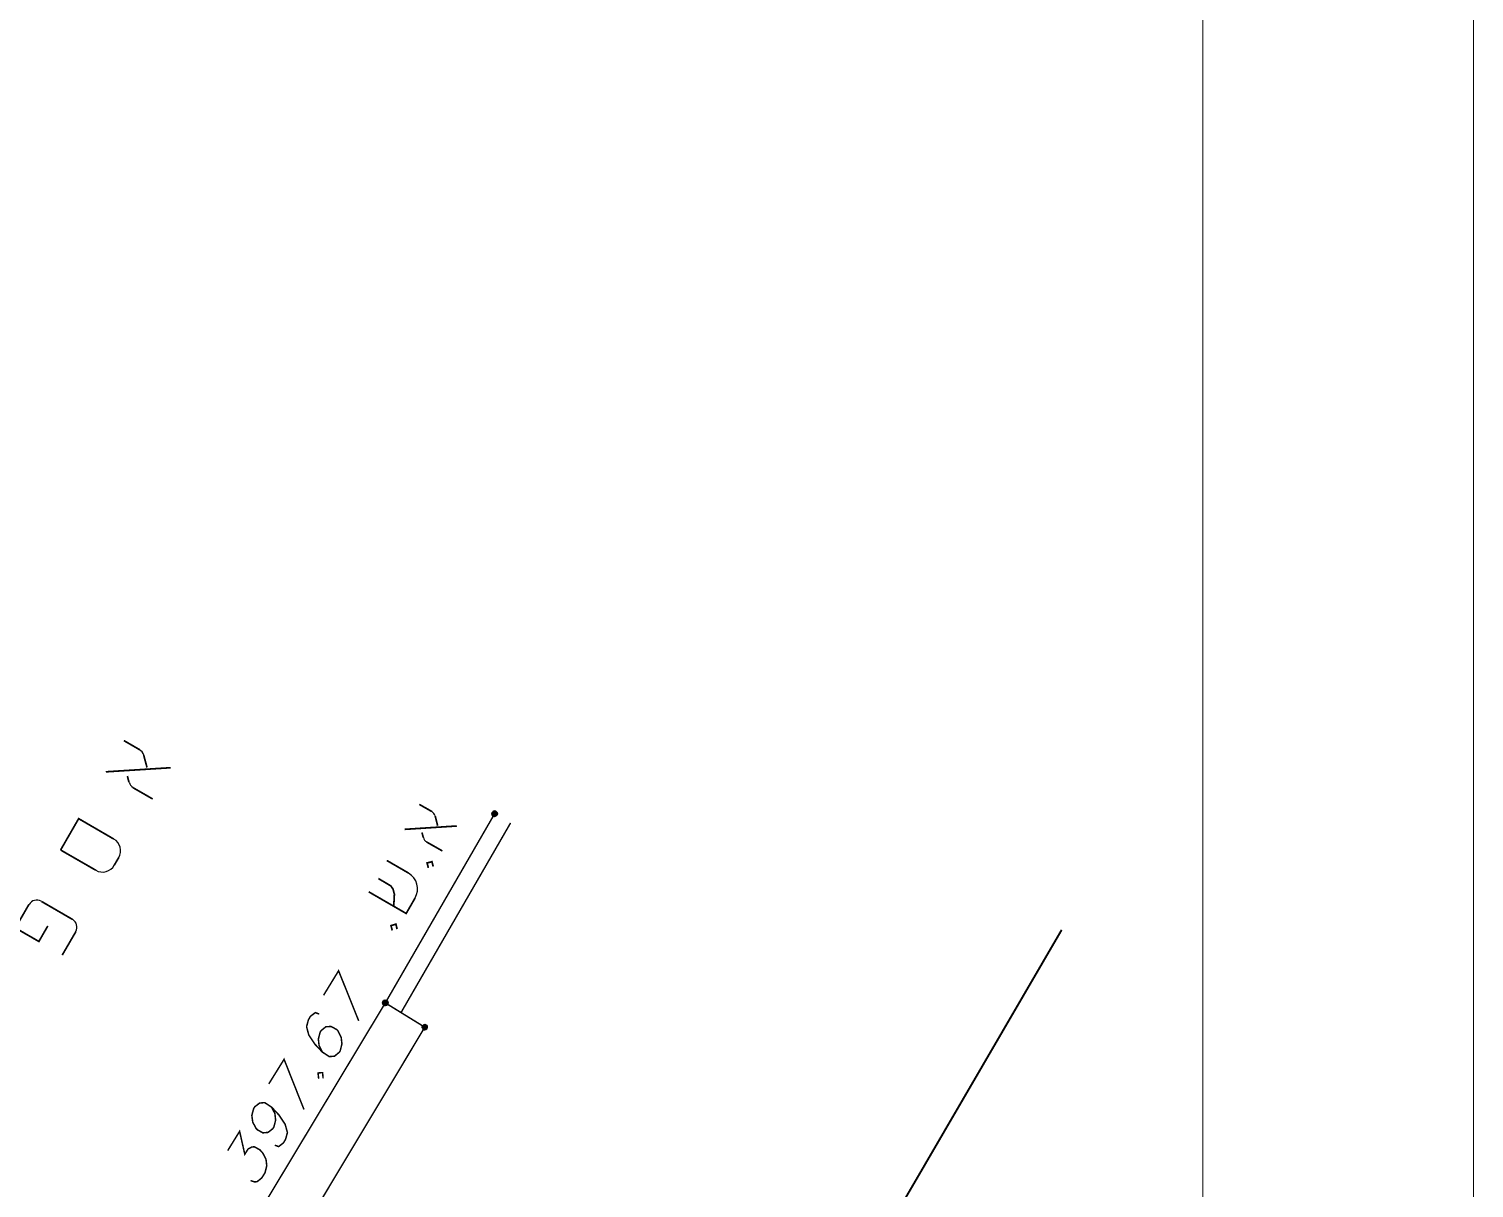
# Model space of a CAD drawing. Extents: x 489 to 720, y 1028 to 1176.
# Drawn here: x 645.61 to 658.97, y 1138.77 to 1149.49 of the extents above; entities that cross this region are included whole.
import ezdxf

# ---------------------------------------------------------------- set-up
doc = ezdxf.new("R2010")
doc.units = 0
doc.header["$MEASUREMENT"] = 0
for name, color, linetype in [('1202', 7, 'Continuous'), ('1501-EVEN-SOFA', 7, 'Continuous'), ('2410-EVEN-SOFA', 7, 'Continuous'), ('M1280', 7, 'Continuous'), ('M1602', 7, 'Continuous')]:
    doc.layers.add(name, color=color, linetype=linetype)

msp = doc.modelspace()

# ---------------------------------------------------------------- hatches: boundary and pattern name
at = {"layer": '1501-EVEN-SOFA', "linetype": 'Continuous', "ltscale": 0.045455}
for points in [[(649.899, 1142.254), (649.941, 1142.23), (649.892, 1142.246)], [(649.908, 1142.259), (649.94, 1142.24), (649.899, 1142.254)], [(649.94, 1142.24), (649.899, 1142.254), (649.941, 1142.23)], [(649.918, 1142.26), (649.935, 1142.249), (649.908, 1142.259)], [(649.935, 1142.249), (649.908, 1142.259), (649.94, 1142.24)], [(649.927, 1142.256), (649.918, 1142.26), (649.935, 1142.249)], [(649.892, 1142.246), (649.937, 1142.22), (649.888, 1142.237)], [(649.937, 1142.22), (649.888, 1142.237), (649.93, 1142.212)], [(649.888, 1142.237), (649.93, 1142.212), (649.888, 1142.227)], [(649.93, 1142.212), (649.888, 1142.227), (649.921, 1142.207)], [(649.888, 1142.227), (649.921, 1142.207), (649.893, 1142.216)], [(649.941, 1142.23), (649.892, 1142.246), (649.937, 1142.22)], [(649.921, 1142.207), (649.893, 1142.216), (649.911, 1142.207)], [(649.893, 1142.216), (649.911, 1142.207), (649.901, 1142.211)], [(648.882, 1140.498), (648.927, 1140.47), (648.878, 1140.488)], [(648.927, 1140.47), (648.878, 1140.488), (648.92, 1140.463)], [(648.878, 1140.488), (648.92, 1140.463), (648.878, 1140.478)], [(648.92, 1140.463), (648.878, 1140.478), (648.91, 1140.459)], [(648.878, 1140.478), (648.91, 1140.459), (648.883, 1140.469)], [(648.888, 1140.505), (648.93, 1140.48), (648.882, 1140.498)], [(648.93, 1140.48), (648.882, 1140.498), (648.927, 1140.47)], [(648.91, 1140.459), (648.883, 1140.469), (648.9, 1140.459)], [(648.883, 1140.469), (648.9, 1140.459), (648.891, 1140.462)], [(648.899, 1140.51), (648.929, 1140.49), (648.888, 1140.505)], [(648.929, 1140.49), (648.888, 1140.505), (648.93, 1140.48)], [(648.909, 1140.51), (648.926, 1140.499), (648.899, 1140.51)], [(648.926, 1140.499), (648.899, 1140.51), (648.929, 1140.49)], [(648.918, 1140.506), (648.909, 1140.51), (648.926, 1140.499)], [(649.244, 1140.263), (649.292, 1140.245), (649.247, 1140.272)], [(649.244, 1140.253), (649.285, 1140.238), (649.244, 1140.263)], [(649.285, 1140.238), (649.244, 1140.263), (649.292, 1140.245)], [(649.249, 1140.243), (649.276, 1140.234), (649.244, 1140.253)], [(649.276, 1140.234), (649.244, 1140.253), (649.285, 1140.238)], [(649.247, 1140.272), (649.295, 1140.255), (649.254, 1140.28)], [(649.292, 1140.245), (649.247, 1140.272), (649.295, 1140.255)], [(649.254, 1140.28), (649.295, 1140.265), (649.263, 1140.285)], [(649.295, 1140.255), (649.254, 1140.28), (649.295, 1140.265)], [(649.295, 1140.265), (649.263, 1140.285), (649.291, 1140.274)], [(649.263, 1140.285), (649.291, 1140.274), (649.274, 1140.285)], [(649.291, 1140.274), (649.274, 1140.285), (649.283, 1140.281)], [(649.257, 1140.236), (649.266, 1140.232), (649.249, 1140.243)], [(649.266, 1140.232), (649.249, 1140.243), (649.276, 1140.234)]]:
    msp.add_hatch(color=251, dxfattribs=at).paths.add_polyline_path(points, flags=0)

# ---------------------------------------------------------------- linework, layer by layer
at = {"color": 250, "linetype": 'Continuous', "ltscale": 0.045455}
for points, const_width in [([(646.632, 1142.826), (646.487, 1142.91)], 0.0158), ([(646.32, 1142.621), (646.92, 1142.659)], 0.0158), ([(646.701, 1142.661), (646.67, 1142.776)], 0.0158), ([(646.519, 1142.582), (646.534, 1142.526)], 0.0158), ([(646.572, 1142.474), (646.753, 1142.37)], 0.0158), ([(649.334, 1142.254), (649.218, 1142.32)], 0.0158), ([(646.394, 1141.999), (646.069, 1142.188), (645.902, 1141.898)], 0.0158), ([(649.084, 1142.089), (649.565, 1142.12)], 0.0158), ([(649.388, 1142.122), (649.365, 1142.213)], 0.0158), ([(649.243, 1142.059), (649.255, 1142.013)], 0.0158), ([(645.902, 1141.898), (646.227, 1141.711)], 0.0158), ([(649.286, 1141.972), (649.432, 1141.889)], 0.0158), ([(646.397, 1141.756), (646.44, 1141.829)], 0.0158), ([(649.12, 1141.684), (648.918, 1141.801)], 0.0158), ([(649.302, 1141.732), (649.29, 1141.778), (649.335, 1141.79), (649.347, 1141.745)], 0.0158), ([(648.982, 1141.378), (648.988, 1141.489), (648.976, 1141.535), (648.955, 1141.566), (648.84, 1141.634)], 0.0158), ([(648.751, 1141.511), (649.097, 1141.311), (649.18, 1141.455)], 0.0158), ([(645.609, 1141.394), (645.484, 1141.177), (645.701, 1141.052), (645.784, 1141.196)], 0.0158), ([(646.012, 1141.256), (645.724, 1141.423)], 0.0158), ([(648.968, 1141.154), (648.957, 1141.199), (649.002, 1141.212), (649.013, 1141.166)], 0.0158), ([(645.917, 1140.926), (646.043, 1141.143)], 0.0158), ([(648.333, 1140.554), (648.472, 1140.781), (648.658, 1140.318)], 0.0138), ([(648.293, 1140.381), (648.257, 1140.394), (648.212, 1140.36), (648.193, 1140.327), (648.176, 1140.264), (648.196, 1140.188), (648.254, 1140.101), (648.322, 1140.029), (648.386, 1139.987), (648.434, 1139.991), (648.477, 1140.026), (648.487, 1140.041), (648.503, 1140.105), (648.496, 1140.165), (648.466, 1140.226), (648.452, 1140.239), (648.402, 1140.266), (648.354, 1140.263), (648.311, 1140.228), (648.301, 1140.212), (648.285, 1140.149), (648.292, 1140.088), (648.322, 1140.029)], 0.0138), ([(647.827, 1139.735), (647.968, 1139.962), (648.152, 1139.498)], 0.0138), ([(648.288, 1139.782), (648.282, 1139.836), (648.324, 1139.839), (648.329, 1139.786)], 0.0138), ([(647.852, 1139.52), (647.883, 1139.461), (647.89, 1139.399), (647.874, 1139.337), (647.863, 1139.32), (647.82, 1139.286), (647.772, 1139.282), (647.722, 1139.31), (647.709, 1139.323), (647.678, 1139.382), (647.67, 1139.444), (647.687, 1139.507), (647.697, 1139.523), (647.741, 1139.557), (647.788, 1139.562), (647.852, 1139.52), (647.92, 1139.448), (647.978, 1139.361), (647.999, 1139.285), (647.982, 1139.222), (647.962, 1139.189), (647.918, 1139.155), (647.882, 1139.168)], 0.0138), ([(647.447, 1139.118), (647.557, 1139.296), (647.605, 1139.084), (647.635, 1139.132), (647.669, 1139.151), (647.693, 1139.153), (647.743, 1139.126), (647.77, 1139.097), (647.801, 1139.038), (647.808, 1138.977), (647.792, 1138.913), (647.761, 1138.864), (647.718, 1138.83), (647.694, 1138.829), (647.658, 1138.841)], 0.0138)]:
    msp.add_lwpolyline(points, dxfattribs=dict(at, const_width=const_width))
for centre, radius, start, end in [((646.59, 1142.754), 0.083, 14.9359, 59.9359), ((646.59, 1142.754), 0.083, 14.9359, 59.9359), ((646.615, 1142.547), 0.083, 194.9304, 239.9304), ((646.615, 1142.547), 0.083, 194.9304, 239.9304), ((649.3, 1142.196), 0.0659, 14.9963, 59.9963), ((649.3, 1142.196), 0.0659, 14.9963, 59.9963), ((646.332, 1141.891), 0.125, 329.9304, 419.9304), ((649.32, 1142.03), 0.0659, 194.9908, 239.9909), ((649.32, 1142.03), 0.0659, 194.9908, 239.9909), ((646.29, 1141.819), 0.125, 239.9304, 329.9304), ((649.036, 1141.539), 0.166, 329.9908, 419.9908), ((645.682, 1141.352), 0.083, 59.9359, 149.9304), ((645.97, 1141.185), 0.083, 329.9304, 419.9304)]:
    msp.add_arc(centre, radius, start, end, dxfattribs=at)
at = {"layer": '1202', "color": 7, "linetype": 'Continuous', "ltscale": 0.045455, "const_width": 0.0112}
for points in [[(585.132, 1102.952), (658.965, 1102.952), (658.965, 1175.784), (585.132, 1175.784)], [(587.634, 1105.454), (656.462, 1105.454), (656.462, 1173.281), (587.634, 1173.281)]]:
    msp.add_lwpolyline(points, dxfattribs=at)
at = {"layer": '1501-EVEN-SOFA', "color": 251, "linetype": 'Continuous', "ltscale": 0.045455}
for points in [[(649.899, 1142.254), (649.941, 1142.23), (649.892, 1142.246)], [(649.908, 1142.259), (649.94, 1142.24), (649.899, 1142.254)], [(649.94, 1142.24), (649.899, 1142.254), (649.941, 1142.23)], [(649.918, 1142.26), (649.935, 1142.249), (649.908, 1142.259)], [(649.935, 1142.249), (649.908, 1142.259), (649.94, 1142.24)], [(649.927, 1142.256), (649.918, 1142.26), (649.935, 1142.249)], [(649.892, 1142.246), (649.937, 1142.22), (649.888, 1142.237)], [(649.937, 1142.22), (649.888, 1142.237), (649.93, 1142.212)], [(649.888, 1142.237), (649.93, 1142.212), (649.888, 1142.227)], [(649.93, 1142.212), (649.888, 1142.227), (649.921, 1142.207)], [(649.888, 1142.227), (649.921, 1142.207), (649.893, 1142.216)], [(649.941, 1142.23), (649.892, 1142.246), (649.937, 1142.22)], [(649.921, 1142.207), (649.893, 1142.216), (649.911, 1142.207)], [(649.893, 1142.216), (649.911, 1142.207), (649.901, 1142.211)], [(648.882, 1140.498), (648.927, 1140.47), (648.878, 1140.488)], [(648.927, 1140.47), (648.878, 1140.488), (648.92, 1140.463)], [(648.878, 1140.488), (648.92, 1140.463), (648.878, 1140.478)], [(648.92, 1140.463), (648.878, 1140.478), (648.91, 1140.459)], [(648.878, 1140.478), (648.91, 1140.459), (648.883, 1140.469)], [(648.888, 1140.505), (648.93, 1140.48), (648.882, 1140.498)], [(648.93, 1140.48), (648.882, 1140.498), (648.927, 1140.47)], [(648.91, 1140.459), (648.883, 1140.469), (648.9, 1140.459)], [(648.883, 1140.469), (648.9, 1140.459), (648.891, 1140.462)], [(648.899, 1140.51), (648.929, 1140.49), (648.888, 1140.505)], [(648.929, 1140.49), (648.888, 1140.505), (648.93, 1140.48)], [(648.909, 1140.51), (648.926, 1140.499), (648.899, 1140.51)], [(648.926, 1140.499), (648.899, 1140.51), (648.929, 1140.49)], [(648.918, 1140.506), (648.909, 1140.51), (648.926, 1140.499)], [(649.244, 1140.263), (649.292, 1140.245), (649.247, 1140.272)], [(649.244, 1140.253), (649.285, 1140.238), (649.244, 1140.263)], [(649.285, 1140.238), (649.244, 1140.263), (649.292, 1140.245)], [(649.249, 1140.243), (649.276, 1140.234), (649.244, 1140.253)], [(649.276, 1140.234), (649.244, 1140.253), (649.285, 1140.238)], [(649.247, 1140.272), (649.295, 1140.255), (649.254, 1140.28)], [(649.292, 1140.245), (649.247, 1140.272), (649.295, 1140.255)], [(649.254, 1140.28), (649.295, 1140.265), (649.263, 1140.285)], [(649.295, 1140.255), (649.254, 1140.28), (649.295, 1140.265)], [(649.295, 1140.265), (649.263, 1140.285), (649.291, 1140.274)], [(649.263, 1140.285), (649.291, 1140.274), (649.274, 1140.285)], [(649.291, 1140.274), (649.274, 1140.285), (649.283, 1140.281)], [(649.257, 1140.236), (649.266, 1140.232), (649.249, 1140.243)], [(649.266, 1140.232), (649.249, 1140.243), (649.276, 1140.234)]]:
    msp.add_lwpolyline(points, dxfattribs=at)
at = {"layer": '1501-EVEN-SOFA', "color": 251, "linetype": 'Continuous', "ltscale": 0.045455, "const_width": 0.0138}
for points in [[(649.884, 1142.234), (649.945, 1142.234)], [(648.874, 1140.484), (648.935, 1140.484)], [(649.238, 1140.259), (649.3, 1140.259)]]:
    msp.add_lwpolyline(points, dxfattribs=at)
at = {"layer": '1501-EVEN-SOFA', "color": 251, "linetype": 'Continuous', "ltscale": 0.045455}
for centre in [(649.915, 1142.234), (648.904, 1140.484)]:
    msp.add_circle(centre, 0.0261, dxfattribs=at)
msp.add_arc((649.269, 1140.259), 0.0261, 329.0515, 329.0515, dxfattribs=at)
at = {"layer": '2410-EVEN-SOFA', "color": 251, "linetype": 'Continuous', "ltscale": 0.045455, "const_width": 0.0138}
for points in [[(634.03, 1112.259), (636.021, 1115.714), (639.65, 1122.003), (642.061, 1126.164), (641.47, 1128.127), (641.866, 1127.906), (644.853, 1132.878), (647.887, 1137.953), (649.269, 1140.259), (648.904, 1140.484), (649.915, 1142.234)], [(649.052, 1140.399), (650.062, 1142.148)], [(641.47, 1128.127), (648.904, 1140.484)]]:
    msp.add_lwpolyline(points, dxfattribs=at)
at = {"layer": 'M1280', "color": 7, "linetype": 'Continuous', "ltscale": 0.045455, "const_width": 0.0112}
msp.add_lwpolyline([(587.634, 1105.454), (656.462, 1105.454), (656.462, 1173.281), (587.634, 1173.281)], dxfattribs=at)
at = {"layer": 'M1602', "color": 214, "linetype": 'Continuous', "ltscale": 0.045455, "const_width": 0.0182}
msp.add_lwpolyline([(655.157, 1141.159), (636.855, 1109.729)], dxfattribs=at)

doc.saveas('drawing.dxf')
